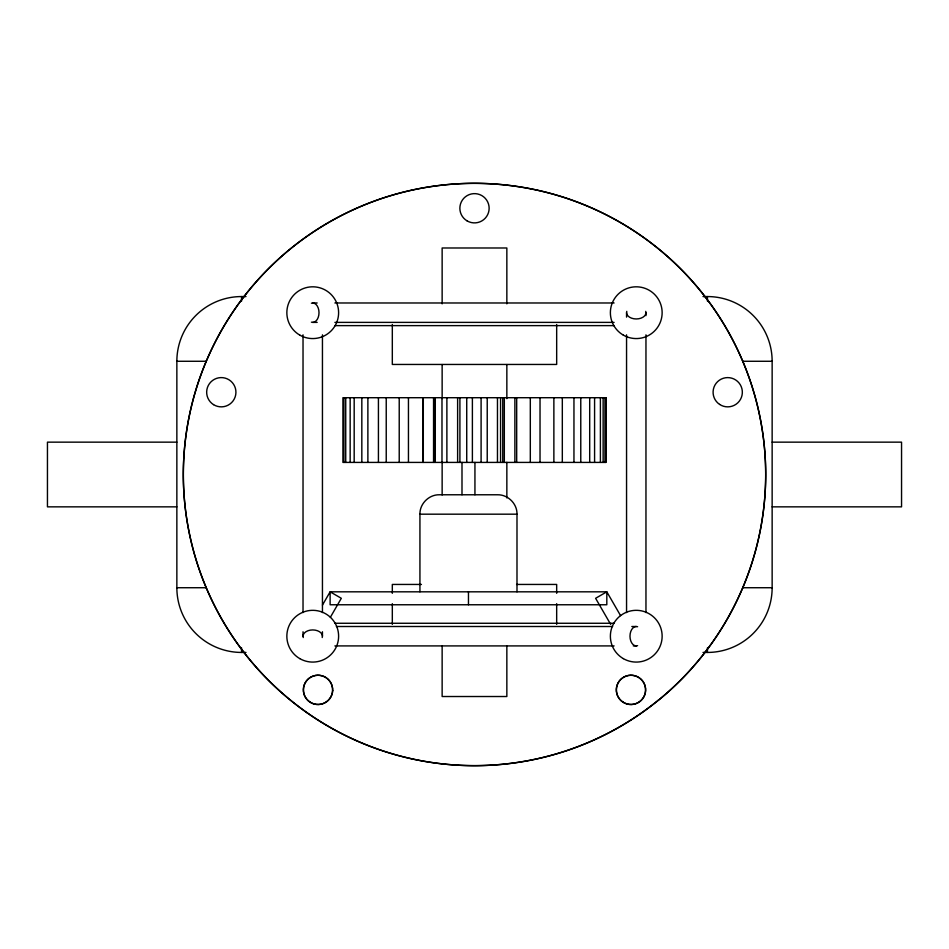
<?xml version="1.0" encoding="UTF-8"?>
<svg xmlns="http://www.w3.org/2000/svg" width="949" height="949" viewBox="0 0 949 949"><rect width="100%" height="100%" fill="white"/><g stroke="black" fill="none" stroke-linecap="round" stroke-linejoin="round"><path stroke-width="1.42" d="M419.933 591.82L419.933 514.18C419.648 503.789 428.96 494.536 439.328 494.773L497.596 494.773C507.964 494.536 517.288 503.789 516.991 514.18L516.991 591.82M322.47 605.071L330.122 591.82L606.814 591.82L620.563 615.628M330.371 617.265L341.32 598.297L330.122 591.82L330.122 604.762L606.814 604.762L606.814 591.82L595.604 598.297L610.681 624.406M245.993 652.438L241.568 652.438A64.71 64.71 0 0 1 176.858 587.728L176.858 361.272A64.71 64.71 0 0 1 241.568 296.562L245.993 296.562M703.007 296.562L707.432 296.562A64.71 64.71 0 0 1 772.142 361.272L772.142 587.728A64.71 64.71 0 0 1 707.432 652.438L703.007 652.438M312.731 302.98L317.168 302.98M334.89 302.98L614.098 302.98M312.731 322.387L317.168 322.387M334.89 322.387L614.098 322.387M334.89 325.626L614.098 325.626M176.858 361.272L206.158 361.272M742.842 361.272L772.142 361.272M176.858 442.151L47.45 442.151L47.45 506.849L176.858 506.849M772.142 442.151L901.55 442.151L901.55 506.849L772.142 506.849M419.933 514.18L516.991 514.18M421.439 584.442L392.317 584.442L392.317 593.315M516.576 584.442L556.672 584.442L556.672 593.315M176.858 587.728L206.158 587.728M742.842 587.728L772.142 587.728M334.89 623.268L614.098 623.268M336.373 626.506L612.627 626.506M631.832 626.506L636.257 626.506M334.89 645.913L614.098 645.913M633.303 645.913L636.257 645.913M707.432 296.562L707.432 301.106M707.432 647.894L707.432 652.438M645.961 312.684L645.961 315.637M645.961 334.843L645.961 612.568M626.554 312.684L626.554 317.12M626.554 334.843L626.554 612.568M605.592 397.714L605.592 462.412M605.071 397.714L605.071 462.412M603.137 397.714L603.137 462.412M600.397 397.714L600.397 462.412M594.584 397.714L594.584 462.412M589.697 397.714L589.697 462.412M580.776 397.714L580.776 462.412M573.955 397.714L573.955 462.412M562.318 397.714L562.318 462.412M556.672 324.522L556.672 364.452L392.317 364.452L392.317 324.522M556.672 603.671L556.672 624.383M553.872 397.714L553.872 462.412M540.028 397.714L540.028 462.412M530.313 397.714L530.313 462.412M516.683 397.714L516.683 462.412M514.88 397.714L514.88 462.412M506.849 303.858L506.849 247.986L442.139 247.986L442.139 303.858M506.849 364.558L506.849 398.639M506.849 462.365L506.849 497.928M506.849 646.127L506.849 696.519L442.139 696.519L442.139 646.127M504.322 397.714L504.322 462.412M502.756 397.714L502.756 462.412M500.562 397.714L500.562 462.412M497.466 397.714L497.466 462.412M487.228 397.714L487.228 462.412M481.096 397.714L481.096 462.412M474.939 462.412L474.939 494.773M472.388 397.714L472.388 462.412M468.462 591.82L468.462 604.762M466.73 397.714L466.73 462.412M461.997 462.412L461.997 494.773M459.909 397.714L459.909 462.412M457.62 397.714L457.62 462.412M446.884 397.714L446.884 462.412M442.139 364.558L442.139 398.639M442.139 462.365L442.139 494.963M441.985 397.714L441.985 462.412M435.294 397.714L435.294 462.412M434.168 397.714L434.168 462.412M433.563 397.714L433.563 462.412M423.301 397.714L423.301 462.412M423.076 397.714L423.076 462.412M408.45 397.714L408.45 462.412M399.221 397.714L399.221 462.412M392.317 603.671L392.317 624.383M386.231 397.714L386.231 462.412M378.426 397.714L378.426 462.412M367.88 397.714L367.88 462.412M361.83 397.714L361.83 462.412M354.179 397.714L354.179 462.412M350.157 397.714L350.157 462.412M345.733 397.714L345.733 462.412M343.929 397.714L343.929 462.412M322.446 334.843L322.446 612.568M322.446 631.773L322.446 636.21M303.028 334.843L303.028 612.568M303.028 631.773L303.028 636.21M241.568 296.562L241.568 301.106M241.568 647.894L241.568 652.438M303.253 637.538A9.704 6.275 0 0 1 312.731 629.934A9.704 6.275 0 0 1 322.221 637.538M311.402 303.205A9.704 6.275 -90 0 1 319.006 312.684A9.704 6.275 -90 0 1 311.402 322.174M645.747 311.355A9.704 6.275 0 0 1 636.257 318.959A9.704 6.275 0 0 1 626.779 311.355M637.598 645.688A9.704 6.275 -90 0 1 629.982 636.21A9.704 6.275 -90 0 1 637.598 626.72M690.611 669.603A291.367 291.367 0 0 0 765.713 474.5A291.367 291.367 0 0 0 700.291 290.679A288.923 288.923 0 0 0 669.626 258.365A291.402 291.402 0 0 0 290.619 248.638A288.947 288.947 0 0 0 258.365 279.374A291.402 291.402 0 0 0 248.638 658.381A291.177 291.177 0 0 0 658.262 700.22M690.635 669.614A288.923 288.923 0 0 1 658.333 700.303M606.079 397.714L342.921 397.714L342.921 462.412L606.079 462.412L606.079 397.714M306.847 712.557A291.165 291.165 0 0 0 764.491 500.669A291.165 291.165 0 0 0 352.162 210.275A291.165 291.165 0 0 0 306.847 712.557M467.181 220.939A14.638 14.638 0 0 0 489.138 208.258A14.638 14.638 0 0 0 467.181 195.589A14.638 14.638 0 0 0 467.181 220.939M213.525 404.63A14.638 14.638 0 0 0 235.921 392.744A14.638 14.638 0 0 0 214.427 379.303A14.638 14.638 0 0 0 213.525 404.63M310.074 702.189A14.638 14.638 0 0 0 332.624 690.611A14.638 14.638 0 0 0 311.355 676.827A14.638 14.638 0 0 0 310.074 702.189M332.624 690.611A14.638 14.638 0 0 0 311.319 676.874A14.638 14.638 0 0 0 310.109 702.141A14.638 14.638 0 0 0 332.66 690.575M623.007 702.153A14.638 14.638 0 0 0 645.605 690.682A14.638 14.638 0 0 0 624.335 676.803A14.638 14.638 0 0 0 622.971 702.118A14.638 14.638 0 0 0 645.569 690.635A14.638 14.638 0 0 0 624.359 676.851A14.638 14.638 0 0 0 623.007 702.153M719.615 404.416A14.638 14.638 0 0 0 742.32 393.147A14.638 14.638 0 0 0 721.204 379.126A14.638 14.638 0 0 0 719.615 404.416M299.789 335.104A25.884 25.884 0 0 0 338.615 312.684A25.884 25.884 0 0 0 299.789 290.275A25.884 25.884 0 0 0 299.789 335.104M623.315 335.104A25.884 25.884 0 0 0 662.141 312.684A25.884 25.884 0 0 0 623.315 290.275A25.884 25.884 0 0 0 623.315 335.104M623.315 658.618A25.884 25.884 0 0 0 662.141 636.21A25.884 25.884 0 0 0 623.315 613.789A25.884 25.884 0 0 0 623.315 658.618M299.789 658.618A25.884 25.884 0 0 0 338.615 636.21A25.884 25.884 0 0 0 299.789 613.789A25.884 25.884 0 0 0 299.789 658.618"/></g></svg>
